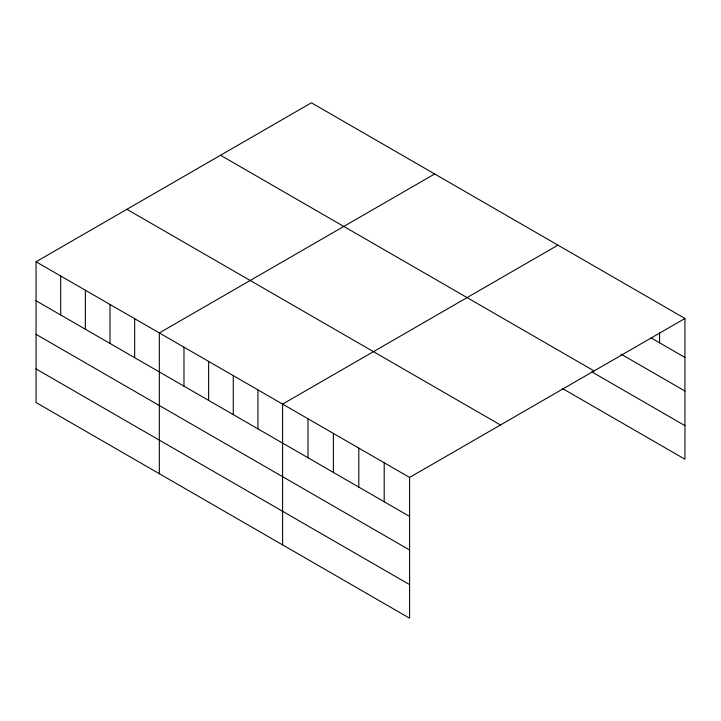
<?xml version="1.0" encoding="UTF-8"?>
<svg xmlns="http://www.w3.org/2000/svg" width="721" height="721" viewBox="0 0 721 721"><rect width="100%" height="100%" fill="white"/><g stroke="black" fill="none" stroke-linecap="round" stroke-linejoin="round"><path stroke-width="1.08" d="M409.6 550.006L409.6 477.437L36.05 261.768L36.05 402.534L409.6 618.203L409.6 550.006L36.05 334.346M562.65 388.619L684.95 459.232L684.95 318.466L311.4 102.797L36.05 261.768M434.673 173.968L159.323 332.94L159.323 473.706M557.946 245.14L282.596 404.111L282.596 544.878M409.6 477.437L684.95 318.466M651.081 337.897L684.95 357.454M620.979 354.101L684.95 391.034M220.536 155.258L594.086 370.927M591.815 371.865L684.95 425.642M126.914 209.306L500.464 424.975M36.05 300.756L409.6 516.425M36.05 368.945L409.6 584.614M659.553 332.76L659.553 342.781M384.194 462.774L384.194 501.762M358.797 448.111L358.797 487.09M333.39 433.438L333.39 472.426M307.993 418.775L307.993 457.763M257.938 389.881L257.938 428.86M233.28 375.641L233.28 414.629M208.63 361.41L208.63 400.398M183.972 347.18L183.972 386.159M134.665 318.709L134.665 357.697M110.016 304.469L110.016 343.457M85.357 290.239L85.357 329.227M60.708 276.008L60.708 314.987"/></g></svg>
